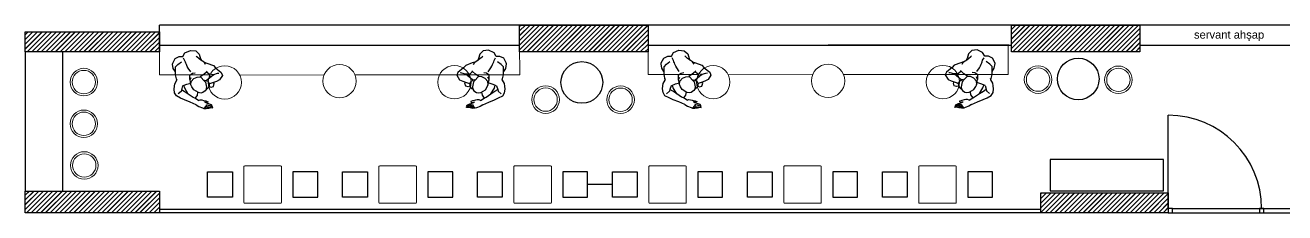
# Model space of a CAD drawing. Header units: millimetres. Extents: x 6109 to 9671, y 2317 to 2551.
# Drawn here: x 6109 to 7620, y 2317 to 2542 of the extents above; entities that cross this region are included whole.
import ezdxf

# ---------------------------------------------------------------- set-up
doc = ezdxf.new("R2010")
doc.units = ezdxf.units.MM
for name, color, linetype, lineweight in [('ARK_AHŞAP', 45, 'Continuous', 15), ('ARK_METAL', 252, 'Continuous', 15), ('tefriş', 45, 'Continuous', 18)]:
    doc.layers.add(name, color=color, linetype=linetype, lineweight=lineweight)
doc.layers.add('Kıtc-006 Yazı 001', color=1, linetype='Continuous')
doc.layers.add('wall', color=255, linetype='Continuous')
doc.styles.get("Standard").update_dxf_attribs({"font": 'arial.ttf'})

# ---------------------------------------------------------------- blocks, each defined once
blk = doc.blocks.new('dada')
for p, q in [((219967.8, -31810.1), (219965.6, -31815.3)), ((219965.6, -31815.3), (219966.3, -31821)), ((219973.4, -31806.9), (219967.8, -31810.1)), ((219969.4, -31817.1), (219969.8, -31816.1)), ((219980.5, -31807), (219973.4, -31806.9)), ((219984.7, -31810), (219980.5, -31807)), ((219984.3, -31815.6), (219984.6, -31812.1)), ((219984.6, -31817.3), (219984.3, -31815.6)), ((219988.6, -31808.2), (219984.7, -31810)), ((219993.9, -31808.4), (219988.6, -31808.2)), ((219994, -31816.3), (219988.8, -31815.1)), ((219998.9, -31812.3), (219993.9, -31808.4)), ((219997.6, -31817.9), (219994, -31816.3)), ((219999.7, -31813.2), (219998.9, -31812.3)), ((220000.9, -31818.5), (219999.7, -31813.2)), ((219961.5, -31828.8), (219955.5, -31834.6)), ((219964.1, -31826.5), (219961.5, -31828.8)), ((219963.6, -31829.8), (219964.1, -31826.5)), ((219964.1, -31826.5), (219966.7, -31822.6)), ((219966.3, -31821), (219966.1, -31823.5)), ((219966.7, -31822.6), (219967.9, -31820.3)), ((219967.9, -31820.3), (219969.4, -31817.1)), ((219983.4, -31830.6), (219984.4, -31825.3)), ((219984.4, -31825.3), (219984.7, -31822.8)), ((219984.6, -31818.7), (219984.6, -31817.3)), ((219984.6, -31820.5), (219984.6, -31818.7)), ((219984.7, -31822.8), (219984.6, -31820.5)), ((219999.7, -31822.2), (219997.6, -31817.9)), ((220001.6, -31826.6), (219999.7, -31822.2)), ((220000.2, -31823.1), (220000.9, -31818.5)), ((220002.8, -31833), (220001.6, -31826.6)), ((220002.9, -31833.1), (220001.9, -31831.9)), ((219954.2, -31838.4), (219950.3, -31846.2)), ((219950.3, -31846.2), (219950.4, -31849.8)), ((219954.9, -31845.1), (219953.1, -31845.6)), ((219955.5, -31834.6), (219954.2, -31838.4)), ((219959.4, -31844.5), (219954.9, -31845.1)), ((219964.3, -31841.6), (219959.4, -31844.5)), ((219962.8, -31845.2), (219959.4, -31844.5)), ((219970.6, -31847.5), (219962.8, -31845.2)), ((219964.2, -31845.6), (219964.3, -31841.6)), ((219965.9, -31838.1), (219964.3, -31841.6)), ((219965.9, -31838.1), (219965, -31837.7)), ((219970.3, -31839.5), (219965.9, -31838.1)), ((219975.3, -31840.4), (219970.3, -31839.5)), ((219971, -31847.2), (219970.6, -31848)), ((219972.2, -31846.3), (219971, -31847.2)), ((219972.2, -31846.3), (219972.9, -31846.5)), ((219975.1, -31840.7), (219972.6, -31847.5)), ((219978.8, -31839.4), (219975.1, -31840.7)), ((219983.2, -31839.4), (219978.8, -31839.4)), ((219982, -31833.1), (219978.9, -31834)), ((219985.9, -31833.9), (219982, -31833.1)), ((219987.6, -31841.5), (219983.2, -31839.4)), ((219988.1, -31839.2), (219985.7, -31836.9)), ((219988, -31838.6), (219985.9, -31833.9)), ((219989.4, -31844.9), (219987.6, -31841.5)), ((219988.1, -31839.2), (219988, -31838.6)), ((219988.5, -31841.6), (219988.1, -31839.2)), ((219989.1, -31844.1), (219988.5, -31841.6)), ((219993.5, -31842.3), (219988.6, -31843)), ((219989.4, -31845.9), (219989.1, -31844.1)), ((219989.4, -31847.8), (219989.4, -31844.9)), ((219999.3, -31842.1), (219993.5, -31842.3)), ((219997, -31853.7), (219997.9, -31845.6)), ((219997.9, -31845.6), (219997.6, -31842.2)), ((219999.3, -31842.1), (220002.3, -31845.7)), ((220000, -31849), (220002.3, -31845.7)), ((220002.3, -31845.7), (220003.5, -31847.3)), ((220006.7, -31835.8), (220002.9, -31833.1)), ((220008.3, -31838.4), (220006.7, -31835.8)), ((220010.1, -31841.6), (220008.3, -31838.4)), ((220011.5, -31845.8), (220010.1, -31841.6)), ((220010.8, -31850.1), (220011.5, -31845.8)), ((219950.4, -31849.8), (219955.8, -31853.3)), ((219955.8, -31853.3), (219959.9, -31853.5)), ((219959.9, -31853.5), (219963.5, -31853.2)), ((219963.2, -31854.8), (219963.4, -31853.2)), ((219965.6, -31857.5), (219963.2, -31854.8)), ((219963.5, -31853.2), (219967.3, -31852.8)), ((219968.5, -31857.1), (219965.6, -31857.5)), ((219967.3, -31852.8), (219968.8, -31852.9)), ((219970.3, -31855.5), (219968.5, -31857.1)), ((219969.1, -31849.2), (219968.6, -31852.2)), ((219968.6, -31852.2), (219970.2, -31855.4)), ((219968.6, -31852.2), (219968.6, -31852.2)), ((219970.6, -31848), (219969.1, -31849.2)), ((219970.2, -31855.4), (219972, -31856.6)), ((219972, -31856.6), (219973.4, -31857.2)), ((219972.6, -31847.5), (219972.2, -31849)), ((219972.2, -31849), (219973.4, -31855)), ((219973.4, -31855), (219974.9, -31857.4)), ((219973.4, -31857.2), (219974.3, -31857.1)), ((219974.3, -31857.1), (219974, -31855.9)), ((219974.9, -31857.4), (219976.6, -31858.5)), ((219976.6, -31858.5), (219980.3, -31859.2)), ((219980.3, -31859.2), (219982.4, -31858.8)), ((219982.4, -31858.8), (219985.1, -31857.1)), ((219985.1, -31857.1), (219988.9, -31851.8)), ((219985.8, -31856.2), (219987.9, -31859.4)), ((219987.9, -31859.4), (219991.6, -31861.6)), ((219988.6, -31865.9), (219991.6, -31861.6)), ((219988.9, -31851.8), (219989.4, -31847.8)), ((219991.6, -31861.6), (219993.2, -31859.7)), ((219993.2, -31859.7), (219997, -31853.7)), ((219997, -31853.7), (220000, -31849)), ((219998.7, -31863.7), (220003.7, -31858.5)), ((220003.5, -31847.3), (220008, -31848.7)), ((220003.7, -31858.5), (220007.4, -31854.5)), ((220007.4, -31854.5), (220010.8, -31850.1)), ((220010.8, -31850.1), (220010.8, -31850.1)), ((219976.3, -31878.1), (219976.7, -31876.9)), ((219976.7, -31876.9), (219977.5, -31876.1)), ((219977.5, -31876.1), (219978.5, -31875)), ((219978.7, -31877), (219977.9, -31877.8)), ((219978.1, -31877.9), (219979, -31877.2)), ((219978.5, -31875), (219979.2, -31874.4)), ((219980.1, -31875.8), (219978.7, -31877)), ((219980.1, -31870.4), (219978.8, -31871.8)), ((219978.8, -31871.8), (219978.9, -31872.1)), ((219978.9, -31872.1), (219979.2, -31872.2)), ((219979, -31877.2), (219980.3, -31876.2)), ((219979.2, -31872.2), (219981.2, -31871.8)), ((219979.2, -31874.4), (219980.3, -31873.4)), ((219981, -31869.8), (219980.1, -31870.4)), ((219982.1, -31874.4), (219980.1, -31875.8)), ((219980.3, -31873.4), (219981.5, -31872.2)), ((219980.3, -31876.2), (219981.3, -31875.3)), ((219983.2, -31868.1), (219981, -31869.8)), ((219982.2, -31876.8), (219981, -31877.7)), ((219981.2, -31871.8), (219982.2, -31871.3)), ((219983.5, -31877.4), (219981.2, -31878.6)), ((219981.3, -31875.3), (219982.2, -31874.6)), ((219981.5, -31872.2), (219982.2, -31871.3)), ((219982.2, -31874.6), (219982.1, -31874.4)), ((219982.2, -31871.3), (219982.7, -31870.2)), ((219982.2, -31874.6), (219983.9, -31875.9)), ((219982.2, -31876.8), (219983.9, -31875.9)), ((219984.9, -31866.8), (219983.2, -31868.1)), ((219985.2, -31876.8), (219983.5, -31877.4)), ((219983.9, -31875.9), (219986.7, -31877.1)), ((219986.7, -31877.1), (219984.3, -31878.3)), ((219986.8, -31865.9), (219984.9, -31866.8)), ((219986, -31876.8), (219985.2, -31876.8)), ((219987.9, -31875.9), (219986.7, -31877.1)), ((219988.6, -31865.9), (219986.8, -31865.9)), ((219991.2, -31872.7), (219987.9, -31875.9)), ((219993.3, -31869.5), (219991.2, -31872.7)), ((219993.3, -31869.5), (219998.7, -31863.7)), ((219976.4, -31878.4), (219976.3, -31878.1)), ((219976.8, -31878.5), (219976.4, -31878.4)), ((219976.5, -31879.8), (219978.1, -31877.9)), ((219976.6, -31880.4), (219976.5, -31879.8)), ((219976.9, -31880.6), (219976.6, -31880.4)), ((219977.9, -31877.8), (219976.8, -31878.5)), ((219979.2, -31879.3), (219976.9, -31880.6)), ((219981, -31877.7), (219979.2, -31879.3)), ((219981.2, -31878.6), (219979.2, -31879.3)), ((219979.4, -31879.5), (219979.2, -31879.3)), ((219981, -31879.2), (219979.4, -31879.5)), ((219984.3, -31878.3), (219981, -31879.2))]:
    blk.add_line(p, q)

msp = doc.modelspace()

# ---------------------------------------------------------------- hatches: boundary and pattern name
h = msp.add_hatch()
h.set_pattern_fill('JIS_LC_20', color=2, scale=0.2)
h.set_pattern_definition([(45, (-3422.5107, 1319.9663), (-2.8284271, 2.8284271), []), (45, (-3422.4307, 1319.9663), (-2.8284271, 2.8284271), [])])
h.paths.add_polyline_path([(6109.021, 2533.824), (6270.021, 2533.824), (6270.021, 2509.824), (6109.021, 2509.824)])
h.paths.add_polyline_path([(6270.021, 2316.824), (6109.021, 2316.824), (6109.021, 2342.824), (6270.021, 2342.824)])
h.paths.add_polyline_path([(6702.021, 2541.824), (6856.021, 2541.824), (6856.021, 2509.824), (6702.021, 2509.824)])
h.paths.add_polyline_path([(7292.021, 2541.824), (7446.021, 2541.824), (7446.021, 2509.824), (7292.021, 2509.824)])
h.paths.add_polyline_path([(7327.021, 2340.824), (7480.021, 2340.824), (7480.021, 2316.824), (7327.021, 2316.824)])

# ---------------------------------------------------------------- linework, layer by layer
for p, q in [((7670.021, 2541.824), (6270.021, 2541.824)), ((6270.021, 2517.824), (6702.021, 2517.824)), ((6856.021, 2517.824), (7292.021, 2517.824)), ((7446.021, 2517.824), (7675.021, 2517.824)), ((6813.409, 2350.751), (6783.633, 2350.751))]:
    msp.add_line(p, q)
at = {"color": 2}
for q in [(6270.021, 2541.824), (6270.021, 2533.824)]:
    msp.add_line((6270.021, 2509.824), q, dxfattribs=at)
at = {"color": 4}
for p, q in [((7327.021, 2320.824), (6270.021, 2320.824)), ((7327.021, 2316.824), (6270.021, 2316.824)), ((7480.021, 2316.824), (7671.021, 2316.824))]:
    msp.add_line(p, q, dxfattribs=at)
at = {"color": 2}
for points in [[(6702.021, 2541.824), (6856.021, 2541.824), (6856.021, 2509.824), (6702.021, 2509.824)], [(7292.021, 2541.824), (7446.021, 2541.824), (7446.021, 2509.824), (7292.021, 2509.824)], [(6109.021, 2533.824), (6270.021, 2533.824), (6270.021, 2509.824), (6109.021, 2509.824)], [(6270.021, 2316.824), (6109.021, 2316.824), (6109.021, 2342.824), (6270.021, 2342.824)], [(7327.021, 2340.824), (7480.021, 2340.824), (7480.021, 2316.824), (7327.021, 2316.824)]]:
    msp.add_lwpolyline(points, close=True, dxfattribs=at)
for points in [[(6154.021, 2509.824), (6109.021, 2509.824), (6109.021, 2342.824), (6154.021, 2342.824)], [(7338.288, 2343.077), (7474.258, 2343.077), (7474.258, 2380.69), (7338.288, 2380.69)], [(7485.021, 2321.824), (7480.021, 2321.824), (7480.021, 2316.824), (7485.021, 2316.824)]]:
    msp.add_lwpolyline(points, close=True)
at = {"color": 4}
for points in [[(7480.021, 2321.824), (7480.021, 2433.824)], [(7485.021, 2321.824), (7675.021, 2321.824)]]:
    msp.add_lwpolyline(points, dxfattribs=at)
for points in [[(6357.52, 2335.569), (6327.744, 2335.569), (6327.744, 2365.933), (6357.52, 2365.933)], [(6430.08, 2335.569), (6459.856, 2335.569), (6459.856, 2365.933), (6430.08, 2365.933)], [(6519.408, 2335.569), (6489.632, 2335.569), (6489.632, 2365.933), (6519.408, 2365.933)], [(6591.969, 2335.569), (6621.745, 2335.569), (6621.745, 2365.933), (6591.969, 2365.933)], [(6681.297, 2335.569), (6651.521, 2335.569), (6651.521, 2365.933), (6681.297, 2365.933)], [(6753.857, 2335.569), (6783.633, 2335.569), (6783.633, 2365.933), (6753.857, 2365.933)], [(6843.185, 2335.569), (6813.409, 2335.569), (6813.409, 2365.933), (6843.185, 2365.933)], [(6915.746, 2335.569), (6945.522, 2335.569), (6945.522, 2365.933), (6915.746, 2365.933)], [(7005.073, 2335.569), (6975.297, 2335.569), (6975.297, 2365.933), (7005.073, 2365.933)], [(7077.634, 2335.569), (7107.41, 2335.569), (7107.41, 2365.933), (7077.634, 2365.933)], [(7166.962, 2335.569), (7137.186, 2335.569), (7137.186, 2365.933), (7166.962, 2365.933)], [(7239.523, 2335.569), (7269.298, 2335.569), (7269.298, 2365.933), (7239.523, 2365.933)], [(7594.521, 2321.824), (7589.521, 2321.824), (7589.521, 2316.824), (7594.521, 2316.824)]]:
    msp.add_lwpolyline(points, close=True, dxfattribs=at)
for centre in [(6776.651, 2473.143), (7372.046, 2477.299)]:
    msp.add_circle(centre, 25)
msp.add_arc((7480.021, 2321.824), 112, 0, 90, dxfattribs=at)
at = {"layer": 'ARK_AHŞAP'}
for centre, radius in [((7323.869, 2476.603), 16.5), ((7420.213, 2476.335), 16.5), ((6179.336, 2473.597), 16.5), ((6179.336, 2473.597), 14), ((7323.869, 2476.603), 14), ((7420.213, 2476.335), 14), ((6733.26, 2452.537), 16.5), ((6733.26, 2452.537), 14), ((6823.128, 2452.481), 16.5), ((6823.128, 2452.481), 14), ((6179.336, 2423.615), 16.5), ((6179.336, 2423.615), 14), ((6179.898, 2373.633), 16.5), ((6179.898, 2373.633), 14)]:
    msp.add_circle(centre, radius, dxfattribs=at)
at = {"layer": 'ARK_METAL'}
for points in [[(6372.3, 2328.196), (6415.3, 2328.196, 0.41421356), (6416.3, 2329.196), (6416.3, 2372.196, 0.41421356), (6415.3, 2373.196), (6372.3, 2373.196, 0.41421356), (6371.3, 2372.196), (6371.3, 2329.196, 0.41421356)], [(6534.188, 2328.196), (6577.188, 2328.196, 0.41421356), (6578.188, 2329.196), (6578.188, 2372.196, 0.41421356), (6577.188, 2373.196), (6534.188, 2373.196, 0.41421356), (6533.188, 2372.196), (6533.188, 2329.196, 0.41421356)], [(6696.077, 2328.196), (6739.077, 2328.196, 0.41421356), (6740.077, 2329.196), (6740.077, 2372.196, 0.41421356), (6739.077, 2373.196), (6696.077, 2373.196, 0.41421356), (6695.077, 2372.196), (6695.077, 2329.196, 0.41421356)], [(6857.965, 2328.196), (6900.965, 2328.196, 0.41421356), (6901.965, 2329.196), (6901.965, 2372.196, 0.41421356), (6900.965, 2373.196), (6857.965, 2373.196, 0.41421356), (6856.965, 2372.196), (6856.965, 2329.196, 0.41421356)], [(7019.854, 2328.196), (7062.854, 2328.196, 0.41421356), (7063.854, 2329.196), (7063.854, 2372.196, 0.41421356), (7062.854, 2373.196), (7019.854, 2373.196, 0.41421356), (7018.854, 2372.196), (7018.854, 2329.196, 0.41421356)], [(7181.742, 2328.196), (7224.742, 2328.196, 0.41421356), (7225.742, 2329.196), (7225.742, 2372.196, 0.41421356), (7224.742, 2373.196), (7181.742, 2373.196, 0.41421356), (7180.742, 2372.196), (7180.742, 2329.196, 0.41421356)]]:
    msp.add_lwpolyline(points, format="xyb", close=True, dxfattribs=at)
at = {"layer": 'tefriş'}
for points in [[(6330.487, 2482.252), (6270.126, 2482.252), (6270.021, 2517.495), (6702.02, 2518.154), (6702.127, 2482.252), (6504.576, 2482.252)], [(6916.487, 2482.582), (6856.126, 2482.582), (6856.021, 2517.824), (7288.02, 2518.483), (7288.127, 2482.582), (7090.576, 2482.582)], [(6467.561, 2482.371), (6366.258, 2482.045)], [(7053.561, 2482.701), (6952.258, 2482.374)]]:
    msp.add_lwpolyline(points, dxfattribs=at)
for centre in [(6348.32, 2473.199), (6486.044, 2474.73), (6623.77, 2473.35), (6934.32, 2473.529), (7072.044, 2475.06), (7209.77, 2473.68)]:
    msp.add_circle(centre, 20, dxfattribs=at)

# ---------------------------------------------------------------- block references
at = {"layer": 'wall', "xscale": -1, "rotation": 23.83020321547525}
for p in [(194676.245, 120482.159), (195262.245, 120482.489)]:
    msp.add_blockref('dada', p, dxfattribs=at)
at = {"layer": 'wall', "rotation": 336.2326443816303}
for p in [(-181833.485, 120275.663), (-181247.485, 120275.992)]:
    msp.add_blockref('dada', p, dxfattribs=at)

# ---------------------------------------------------------------- texts
at = {"layer": 'Kıtc-006 Yazı 001'}
msp.add_text('servant ahşap', height=9.6, dxfattribs=at).set_placement((7510.864, 2525.7))

doc.saveas('drawing.dxf')
